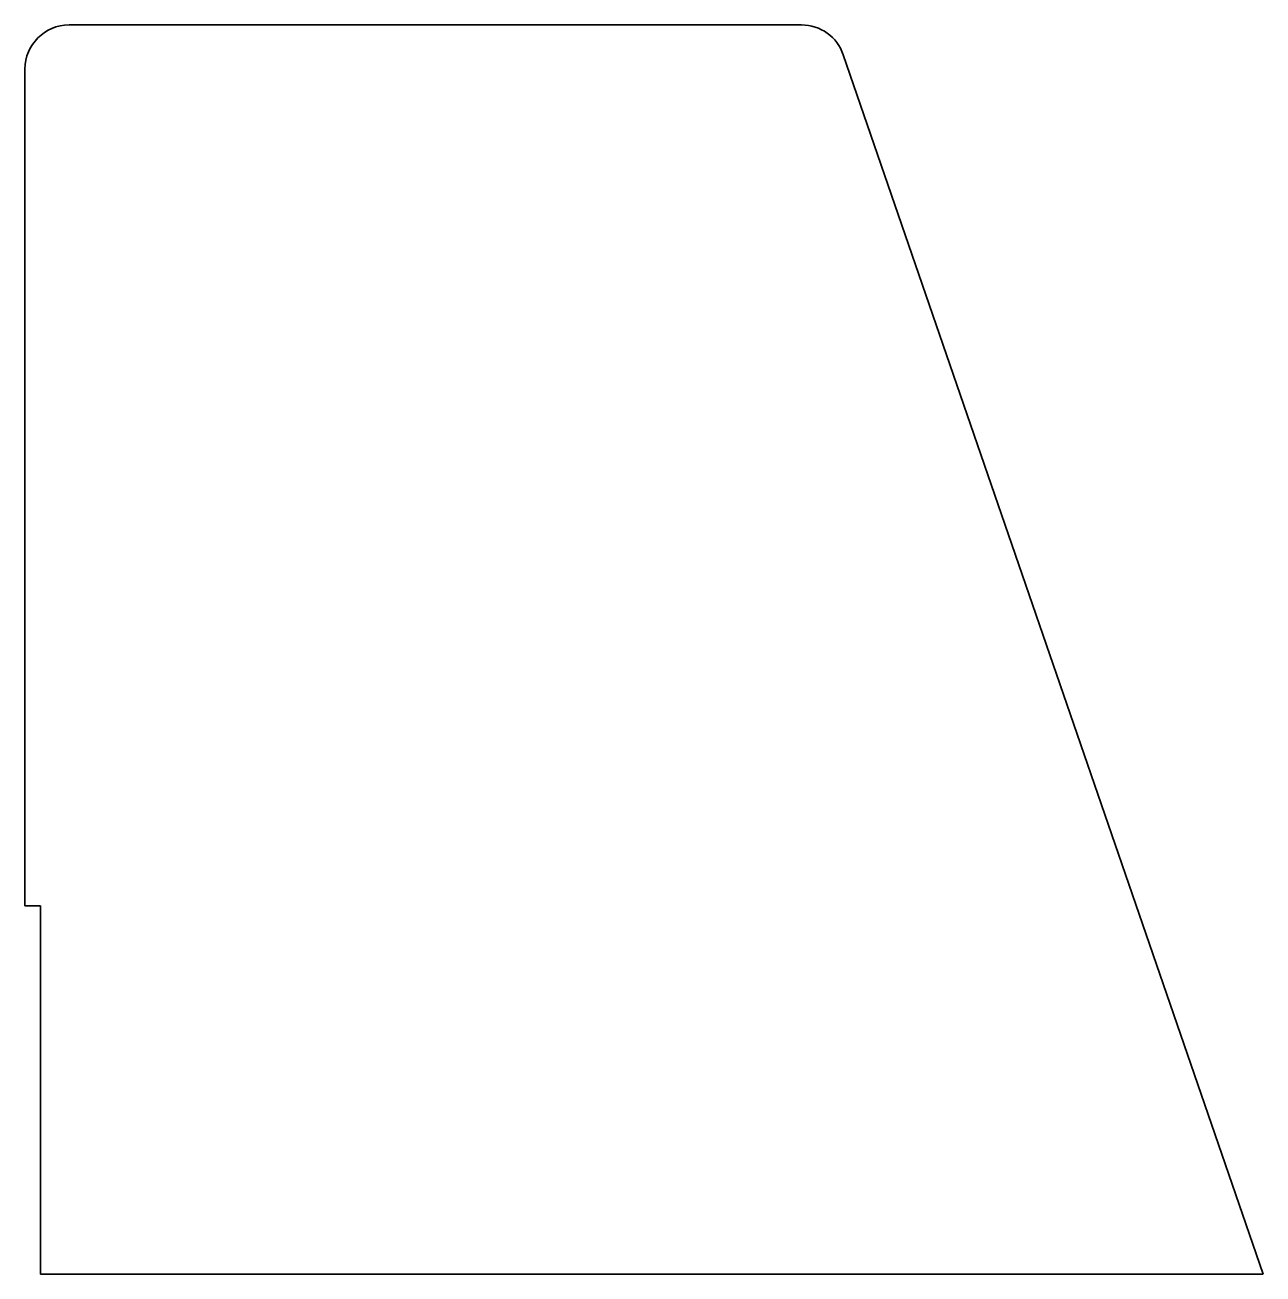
# Model space of a CAD drawing. Header units: inches. Extents: x 0 to 169, y 0 to 170.
import ezdxf

# ---------------------------------------------------------------- set-up
doc = ezdxf.new("R2010")
doc.units = ezdxf.units.IN
doc.header["$MEASUREMENT"] = 0
doc.layers.add('SIMUMAK Visible (ISO)', color=7, linetype='Continuous', lineweight=35)

# ---------------------------------------------------------------- blocks, each defined once
blk = doc.blocks.new('AMB-04-TAPALDCHA01_Sheet_5_AMB-04-TAPALDCHA01')
at = {"layer": 'SIMUMAK Visible (ISO)'}
for p, q in [((-78.27, 85), (21.45, 85)), ((27.13, 80.95), (84.27, -85)), ((-84.27, -34.9), (-84.27, 79)), ((-84.27, -34.9), (-82.17, -34.9)), ((-82.17, -34.9), (-82.17, -85)), ((-82.17, -85), (84.27, -85))]:
    blk.add_line(p, q, dxfattribs=at)
at = {"layer": 'SIMUMAK Visible (ISO)', "extrusion": (0, 0, -1)}
for centre, start, end in [((78.27, 79), 360, 90), ((-21.45, 79), 90, 161)]:
    blk.add_arc(centre, 6, start, end, dxfattribs=at)

msp = doc.modelspace()

# ---------------------------------------------------------------- block references
msp.add_blockref('AMB-04-TAPALDCHA01_Sheet_5_AMB-04-TAPALDCHA01', (84.27, 85))

doc.saveas('drawing.dxf')
